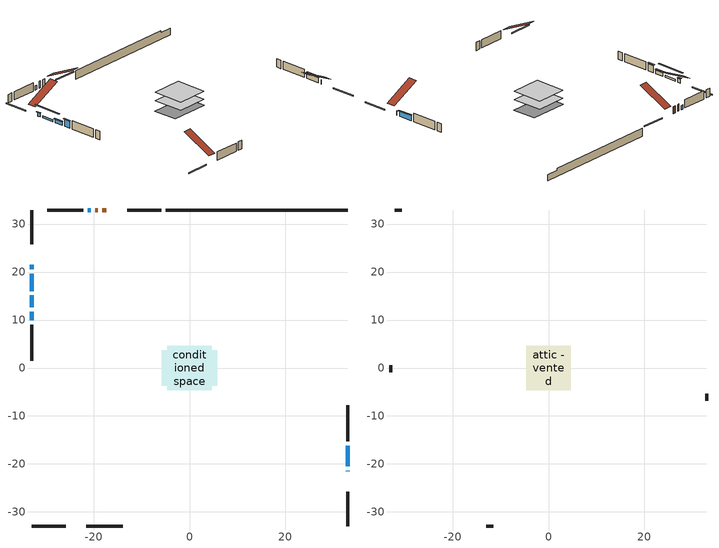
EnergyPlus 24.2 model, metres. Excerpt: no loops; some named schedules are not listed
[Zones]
conditioned space
 floor adiabatic (AdiabaticFloorConstruction): -4.65,-4.65 -4.65,4.65 4.65,4.65 4.65,-4.65 z0.61
 floor foundation (Slab1 construction): -5.76,-3.71 -5.76,3.71 5.76,3.71 5.76,-3.71 z-1.83
 wall outside (RimJoist1 construction): -5.88,32.93 -13.03,32.93 / -32.93,-32.93 -25.79,-32.93 / -32.93,32.93 -32.93,25.79 / 32.93,-32.93 32.93,-25.79 z0.61:0.91
 wall outside (AdiabaticWallConstruction 1): -17.34,32.93 -18.21,32.93 / -19.14,32.93 -19.68,32.93 z0.61:2.64
 wall outside (AdiabaticWallConstruction): 32.93,-21.48 32.93,-21.4 / -20.61,32.93 -21.17,32.93 z0.61:1.83; -32.93,21.47 -32.93,20.56 / -32.93,15.12 -32.93,12.68 z0.61:1.68; -32.93,19.63 -32.93,16.05 z0.61:1.22; 32.93,-20.47 32.93,-16.2 z0.61:2.13; -32.93,11.75 -32.93,9.97 z0.61:2.69
 wall outside (Wall1 construction): -22.1,32.93 -29.65,32.93 / -21.47,-32.93 -13.92,-32.93 / -32.93,9.04 -32.93,1.49 / 32.93,-15.27 32.93,-7.72 z0.61:3.05
 wall foundation (FoundationWall1 construction): -4.95,32.93,-1.83 -4.95,32.93,0.61 29.14,32.93,0.61 29.14,32.93,0.03 32.93,32.93,0.03 32.93,32.93,-1.83
 window (WindowConstruction 4): 32.93,-21.47 32.93,-21.4 z0.61:1.83
 window (WindowConstruction 3): -32.93,21.47 -32.93,20.56 z0.61:1.68
 window (WindowConstruction 6): -32.93,19.63 -32.93,16.05 z0.61:1.22
 window (WindowConstruction 5): -20.61,32.93 -21.17,32.93 z0.61:1.83
 window (WindowConstruction): 32.93,-20.47 32.93,-16.2 z0.61:2.13
 window (WindowConstruction 1): -32.93,15.12 -32.93,12.68 z0.61:1.68
 window (WindowConstruction 2): -32.93,11.75 -32.93,9.97 z0.61:2.69
 door (Door): -17.34,32.93 -18.21,32.93 z0.61:2.64
 door (Door 1): -19.14,32.93 -19.68,32.93 z0.61:2.64
 ceiling adiabatic (AdiabaticFloorConstruction): 4.65,-4.65 4.65,4.65 -4.65,4.65 -4.65,-4.65 z0.61
attic - vented
 floor to conditioned space (Floor1 construction Reversed): -4.65,-4.65 -4.65,4.65 4.65,4.65 4.65,-4.65 z3.05
 wall outside (Wall2 construction): -30.57,32.93 -32,32.93 / -13,-32.93 -11.57,-32.93 / -32.93,0.57 -32.93,-0.86 / 32.93,-6.79 32.93,-5.36 z0.61:3.05
 roof outside (Roof1 construction): -16.41,32.93,3.05 -16.41,24.14,7.45 -13.96,24.14,7.45 -13.96,32.93,3.05; -22.4,-32.93,3.05 -22.4,-24.14,7.45 -24.86,-24.14,7.45 -24.86,-32.93,3.05; -32.93,22.4,3.05 -24.14,22.4,7.45 -24.14,24.86,7.45 -32.93,24.86,3.05; 32.93,-22.4,3.05 24.14,-22.4,7.45 24.14,-24.86,7.45 32.93,-24.86,3.05
shading: -32.93,20.36 -32.93,21.67 -33.35,21.67 -33.35,20.36 z1.88; -32.93,13.45 -32.93,22.22 -33.35,22.22 -33.35,13.45 z3.81; 32.93,-16 32.93,-20.67 33.35,-20.67 33.35,-16 z2.34; -32.93,12.48 -32.93,15.32 -33.35,15.32 -33.35,12.48 z1.88; -32.93,9.77 -32.93,11.95 -33.35,11.95 -33.35,9.77 z2.89
[Building]
Building 1: Terrain=Suburbs
[Site:Location]
Quebec Intl AP_QC: Latitude {deg}=46.8; Longitude {deg}=-71.38; Time Zone {hr}=-5; Elevation {m}=74; Keep Site Location Information=Yes
[Site:GroundTemperature:Shallow]
0.0108218, -2.24938, -2.43038, -1.3578, 2.94801, 7.23376, 10.9493, 13.303, 13.5029, 11.5886, 7.96783, 3.81355
[Site:WaterMainsTemperature]
Calculation Method=Schedule; Temperature Schedule=mains temperature schedule
[Material] Roughness=Rough; Thermal Absorptance=0.9
Name | Thickness {m} | Conductivity {W/m-K} | Density {kg/m3} | Specific Heat {J/kg-K} | Solar Absorptance | Visible Absorptance
asphalt or fiberglass shingles | 0.00635 | 0.162714 | 1121.4 | 1465.45 | 0.4 | 0.4
ceiling loosefill ins | 0.0846667 | 0.0480833 | 16.02 | 1046.75 | 0.7 | 0.7
ceiling stud and cavity | 0.1397 | 0.0959337 | 65.682 | 1177.47 | 0.7 | 0.7
concrete 4.0 in. | 0.1016 | 1.803125 | 2242.8 | 837.4 | 0.7 | 0.7
concrete 8.0 in. | 0.2032 | 1.803125 | 2242.8 | 837.4 | 0.7 | 0.7
door material | 0.04445 | 0.188738 | 512.64 | 1214.23 | 0.7 | 0.7
door material 1 | 0.04445 | 0.053851 | 512.64 | 1214.23 | 0.7 | 0.7
exterior vertical ins | 0.0204263 | 0.029427 | 32.04 | 1214.23 | 0.7 | 0.7
floor covering | 0.0127 | 0.0433444 | 54.468 | 1339.84 | 0.6 | 0.6
floor rigid ins; wall rigid ins | 0.512978 | 0.029427 | 32.04 | 1214.23 | 0.7 | 0.7
floor stud and cavity | 0.1397 | 1.75129 | 37.0049 | 1207.88 | 0.7 | 0.7
furniture material conditioned space 1 | 0.1524 | 0.115458 | 640.8 | 1214.23 | 0.6 | 0.6
gypsum board | 0.0127 | 0.160291 | 801 | 837.4 | 0.6 | 0.6
gypsum board 1 | 0.0127 | 0.160291 | 801 | 837.4 | 0.7 | 0.7
osb sheathing 0.5 in. | 0.0127 | 0.115458 | 512.64 | 1214.23 | 0.7 | 0.7
osb sheathing 0.75 in. | 0.01905 | 0.115458 | 512.64 | 1214.23 | 0.7 | 0.7
osb sheathing 2.0 in. | 0.0508 | 0.115458 | 512.64 | 1214.23 | 0.7 | 0.7
rim joist rigid ins | 0.051816 | 0.029427 | 32.04 | 1214.23 | 0.7 | 0.7
rim joist stud and cavity | 0.0508 | 0.275866 | 125.044 | 1163.47 | 0.6 | 0.6
wall stud and cavity | 0.1397 | 0.0740096 | 139.0536 | 1170.24 | 0.7 | 0.7
wall stud and cavity 1 | 0.0889 | 6.9971 | 50.32683 | 1063.81 | 0.6 | 0.6
wall stud and cavity 2 | 0.0889 | 0.380278 | 52.3479 | 1209.89 | 0.7 | 0.7
wall stud and cavity 3 | 0.0889 | 0.391764 | 83.0341 | 1211.67 | 0.7 | 0.7
wood siding | 0.0254 | 0.102417 | 544.68 | 1172.36 | 0.4 | 0.4
wood siding 1 | 0.00254 | 0.102417 | 544.68 | 1172.36 | 0.4 | 0.4
wood siding 2; wood siding 3; wood siding 4 | 0.0254 | 0.102417 | 544.68 | 1172.36 | 0.7 | 0.7
[WindowMaterial:SimpleGlazingSystem]
Name | U-Factor {W/m2-K} | Solar Heat Gain Coefficient
WindowMaterial | 2.93212 | 0.61
WindowMaterial 1 | 2.78392 | 0.59
WindowMaterial 2 | 2.82821 | 0.59
WindowMaterial 3 | 2.77995 | 0.57
WindowMaterial 4 | 3.07009 | 0.42
WindowMaterial 5 | 2.97698 | 0.61
WindowMaterial 6 | 3.02013 | 0.49
[Construction]
AdiabaticFloorConstruction: floor stud and cavity, floor rigid ins, osb sheathing 0.75 in., floor covering
AdiabaticWallConstruction: wood siding 3, wall rigid ins, wall stud and cavity 2, gypsum board
AdiabaticWallConstruction 1: wood siding 4, wall rigid ins, wall stud and cavity 2, gypsum board
Door: door material
Door 1: door material 1
Floor1 construction Reversed: gypsum board, ceiling stud and cavity, ceiling loosefill ins
FoundationWall1 construction: concrete 8.0 in., gypsum board 1
furniture construction conditioned space 1: furniture material conditioned space 1
PartitionWallConstruction: gypsum board, wall stud and cavity 3, gypsum board
RimJoist1 construction: wood siding 2, rim joist rigid ins, osb sheathing 2.0 in., rim joist stud and cavity
Roof1 construction: asphalt or fiberglass shingles
Slab1 construction: concrete 4.0 in.
Wall1 construction: wood siding, osb sheathing 0.5 in., wall stud and cavity, gypsum board
Wall2 construction: wood siding 1, wall stud and cavity 1
WindowConstruction: WindowMaterial
WindowConstruction 1: WindowMaterial 1
WindowConstruction 2: WindowMaterial 2
WindowConstruction 3: WindowMaterial 3
WindowConstruction 4: WindowMaterial 4
WindowConstruction 5: WindowMaterial 5
WindowConstruction 6: WindowMaterial 6
[Zone] Multiplier=1; Part of Total Floor Area=Yes
Name | Volume {m3}
attic - vented | 59.9532
conditioned space | 436.7
[Space]
Name | Zone | Volume {m3}
attic - vented 1 | attic - vented | 59.9532
conditioned space 1 | conditioned space | 436.7
[ZoneInfiltration:EffectiveLeakageArea]
infil attic - vented 1: Zone or Space=attic - vented 1; Schedule=Always On Discrete; Effective Air Leakage Area {cm2}=3193.48; Stack Coefficient=0.00047537; Wind Coefficient=1.47311e-05
[ZoneMixing]
whole house fan mix: Zone or Space=attic - vented; Schedule=Always On Continuous; Design Flow Rate Calculation Method=Flow/Zone; Design Flow Rate {m3/s}=0; Source Zone or Space=conditioned space
[SurfaceProperty:ExposedFoundationPerimeter]
Slab1: Exposed Perimeter Calculation Method=TotalExposedPerimeter; Total Exposed Perimeter {m}=37.888
[InternalMass] Zone or ZoneList=conditioned space; Space or SpaceList=conditioned space 1
Name | Construction | Surface Area {m2}
furniture mass conditioned space 1 | furniture construction conditioned space 1 | 68.8121
partition wall mass | PartitionWallConstruction | 172.03
[Lights]
interior lighting: Zone or ZoneList or Space or SpaceList=conditioned space 1; Schedule=interior lighting schedule; Design Level Calculation Method=LightingLevel; Lighting Level {W}=343.2; Return Air Fraction=0; Fraction Radiant=0.6; Fraction Visible=0.2; Fraction Replaceable=1
[People]
occupants: Zone or ZoneList or Space or SpaceList=conditioned space 1; Number of People Schedule=occupants schedule; Number of People Calculation Method=People; Number of People=3; Fraction Radiant=0.314171; Sensible Heat Fraction=0.56303; Activity Level Schedule=occupants activity schedule; Carbon Dioxide Generation Rate {m3/s-W}=0; Enable ASHRAE 55 Comfort Warnings=No; Mean Radiant Temperature Calculation Type=EnclosureAveraged
[ElectricEquipment] Zone or ZoneList or Space or SpaceList=conditioned space 1; Design Level Calculation Method=EquipmentLevel
Name | Schedule | Design Level {W} | Fraction Latent | Fraction Radiant | Fraction Lost
clothes dryer | clothes dryer schedule | 140.772 | 0.015 | 0.081 | 0.85
clothes washer | clothes washer schedule | 32.1985 | 0.03 | 0.162 | 0.7
cooking range | cooking range schedule | 215.147 | 0.08 | 0.432 | 0.2
dishwasher | dishwasher schedule | 66.8632 | 0.3 | 0.18 | 0.4
fridge | fridge schedule | 72.9452 | 0 | 0.6 | 0
mech vent bath fan 0 | mech vent bath fan 0 schedule | 50.2 | 0 | 0 | 1
mech vent house fan | mech vent house fan schedule | 0 | 0 | 0 | 1
mech vent house fan cfis | mech vent house fan cfis schedule | 0 | 0 | 0 | 0
mech vent range fan 0 | mech vent range fan 0 schedule | 57 | 0 | 0 | 1
misc plug loads | misc plug loads schedule | 494.7 | 0.045 | 0.513 | 0.1
whole house fan | Always On Discrete | 0 | 0 | 0 | 1
[OtherEquipment] Zone or ZoneList or Space or SpaceList=conditioned space 1; Design Level Calculation Method=EquipmentLevel
Name | Fuel Type | Schedule | Design Level {W} | Fraction Latent | Fraction Radiant | Fraction Lost
clothes dryer 1 | Electricity | clothes dryer schedule | 0 | 0.015 | 0.081 | 0.85
cooking range 1 | Electricity | cooking range schedule | 0 | 0.08 | 0.432 | 0.2
general water use latent | None | general water use schedule | 62.594 | 1 | 0 | 0
general water use sensible | None | general water use schedule | -61.6891 | 0 | 0.6 | 0
mech vent house fan latent load | None | Always On Discrete | 0 | 1 | 0 | 0
mech vent house fan sensible load | None | Always On Discrete | 0 | 0 | 0 | 0
water heater energy adjustment1 | Electricity | Always On Discrete | 0.01 | 0 | 0 | 1
[ZoneInfiltration:DesignFlowRate] Zone or ZoneList or Space or SpaceList=conditioned space 1; Schedule=Always On Discrete; Design Flow Rate Calculation Method=Flow/Zone; Design Flow Rate {m3/s}=0
infil flow; natural vent flow; whole house fan flow
[ZoneControl:Thermostat]
conditioned space Thermostat: Zone or ZoneList=conditioned space; Control Type Schedule=conditioned space Thermostat Schedule; Control 1=conditioned space temperature setpoint; Temperature Difference Between Cutout And Setpoint {deltaC}=0
[ZoneHVAC:Baseboard:Convective:Electric]
electric baseboard: Availability Schedule=Always On Discrete; Heating Design Capacity {W}=9192.17; Efficiency=1
[Zone equipment]
conditioned space: electric baseboard
[Foundation:Kiva]
Foundation Kiva 1: Initial Indoor Air Temperature {C}=18; Wall Height Above Grade {m}=0.609996; Wall Depth Below Slab {m}=0.2032; Custom Block Material Name 1=exterior vertical ins; Custom Block Depth 1 {m}=2.43998; Custom Block X Position 1 {m}=0.2159; Custom Block Z Position 1 {m}=0
[Foundation:Kiva:Settings]
Soil Conductivity {W/m-K}=0.849921; Soil Density {kg/m3}=1842.3; Soil Specific Heat {J/kg-K}=418.7; Ground Solar Absorptivity=0.9; Ground Thermal Absorptivity=0.9; Ground Surface Roughness {m}=0.03; Far-Field Width {m}=40; Deep-Ground Boundary Condition=ZeroFlux; Deep-Ground Depth {m}=40; Minimum Cell Dimension {m}=0.2; Maximum Cell Growth Coefficient=3; Simulation Timestep=Timestep
[Exterior:Lights]
exterior lighting: Schedule=exterior lighting schedule; Design Level {W}=75.6
[EnergyManagementSystem:GlobalVariable]
infil_program_Qfan
infil_program_Qinf
natural_vent_program_Qnv
natural_vent_program_Qwhf
[EnergyManagementSystem:Sensor]
Name | Output:Variable or Output:Meter Index Key | Output:Variable or Output:Meter
airflow_gain | infil flow | Infiltration Sensible Heat Gain Energy
airflow_gain_1 | natural vent flow | Infiltration Sensible Heat Gain Energy
airflow_gain_2 | whole house fan flow | Infiltration Sensible Heat Gain Energy
airflow_loss | infil flow | Infiltration Sensible Heat Loss Energy
airflow_loss_1 | natural vent flow | Infiltration Sensible Heat Loss Energy
airflow_loss_2 | whole house fan flow | Infiltration Sensible Heat Loss Energy
clg_load_cond |  | Cooling:EnergyTransfer:Zone:CONDITIONED SPACE
clg_sp_s; clg_sp_s_1 | cooling setpoint | Schedule Value
clothes_dryer_exhaust_0_sch_s | clothes dryer exhaust 0 schedule | Schedule Value
conditioned_space_clg_unmet_s | conditioned space | Zone Cooling Setpoint Not Met Time
conditioned_space_htg_unmet_s | conditioned space | Zone Heating Setpoint Not Met Time
cool_season | cooling season schedule | Schedule Value
fridge_tin_s | conditioned space | Zone Mean Air Temperature
htg_load_cond |  | Heating:EnergyTransfer:Zone:CONDITIONED SPACE
htg_sp_s; htg_sp_s_1 | heating setpoint | Schedule Value
ig_ee_conv | clothes dryer | Electric Equipment Convective Heating Energy
ig_ee_conv_2 | cooking range | Electric Equipment Convective Heating Energy
ig_ee_conv_4 | fridge | Electric Equipment Convective Heating Energy
ig_ee_conv_5 | misc plug loads | Electric Equipment Convective Heating Energy
ig_ee_conv_6 | whole house fan | Electric Equipment Convective Heating Energy
ig_ee_rad | clothes dryer | Electric Equipment Radiant Heating Energy
ig_ee_rad_2 | cooking range | Electric Equipment Radiant Heating Energy
ig_ee_rad_4 | fridge | Electric Equipment Radiant Heating Energy
ig_ee_rad_5 | misc plug loads | Electric Equipment Radiant Heating Energy
ig_ee_rad_6 | whole house fan | Electric Equipment Radiant Heating Energy
ig_lgt_conv | interior lighting | Lights Convective Heating Energy
ig_lgt_rad | interior lighting | Lights Radiant Heating Energy
ig_lgt_vis | interior lighting | Lights Visible Radiation Heating Energy
ig_oe_conv | clothes dryer 1 | Other Equipment Convective Heating Energy
ig_oe_conv_1 | cooking range 1 | Other Equipment Convective Heating Energy
ig_oe_conv_2 | general water use latent | Other Equipment Convective Heating Energy
ig_oe_conv_3 | general water use sensible | Other Equipment Convective Heating Energy
ig_oe_conv_4 | water heater energy adjustment1 | Other Equipment Convective Heating Energy
ig_oe_rad | clothes dryer 1 | Other Equipment Radiant Heating Energy
ig_oe_rad_1 | cooking range 1 | Other Equipment Radiant Heating Energy
ig_oe_rad_2 | general water use latent | Other Equipment Radiant Heating Energy
ig_oe_rad_3 | general water use sensible | Other Equipment Radiant Heating Energy
ig_oe_rad_4 | water heater energy adjustment1 | Other Equipment Radiant Heating Energy
ig_ppl_conv | occupants | People Convective Heating Energy
ig_ppl_rad | occupants | People Radiant Heating Energy
im_conv | furniture mass conditioned space 1 | Surface Inside Face Convection Heat Gain Energy
im_conv_1 | partition wall mass | Surface Inside Face Convection Heat Gain Energy
im_ig | furniture mass conditioned space 1 | Surface Inside Face Internal Gains Radiation Heat Gain Energy
im_ig_1 | partition wall mass | Surface Inside Face Internal Gains Radiation Heat Gain Energy
im_lgt | furniture mass conditioned space 1 | Surface Inside Face Lights Radiation Heat Gain Energy
im_lgt_1 | partition wall mass | Surface Inside Face Lights Radiation Heat Gain Energy
im_sol | furniture mass conditioned space 1 | Surface Inside Face Solar Radiation Heat Gain Energy
im_sol_1 | partition wall mass | Surface Inside Face Solar Radiation Heat Gain Energy
im_surf | furniture mass conditioned space 1 | Surface Inside Face Net Surface Thermal Radiation Heat Gain Energy
im_surf_1 | partition wall mass | Surface Inside Face Net Surface Thermal Radiation Heat Gain Energy
mech_vent_bath_fan_0_sch_s | mech vent bath fan 0 schedule | Schedule Value
mech_vent_range_fan_0_sch_s | mech vent range fan 0 schedule | Schedule Value
mv_conv | mech vent bath fan 0 | Electric Equipment Convective Heating Energy
mv_conv_1 | mech vent house fan | Electric Equipment Convective Heating Energy
mv_conv_2 | mech vent house fan cfis | Electric Equipment Convective Heating Energy
mv_conv_3 | mech vent range fan 0 | Electric Equipment Convective Heating Energy
mv_conv_4 | mech vent house fan latent load | Other Equipment Convective Heating Energy
mv_conv_5 | mech vent house fan sensible load | Other Equipment Convective Heating Energy
mv_rad | mech vent bath fan 0 | Electric Equipment Radiant Heating Energy
mv_rad_1 | mech vent house fan | Electric Equipment Radiant Heating Energy
mv_rad_2 | mech vent house fan cfis | Electric Equipment Radiant Heating Energy
mv_rad_3 | mech vent range fan 0 | Electric Equipment Radiant Heating Energy
mv_rad_4 | mech vent house fan latent load | Other Equipment Radiant Heating Energy
mv_rad_5 | mech vent house fan sensible load | Other Equipment Radiant Heating Energy
natural_vent_s | natural vent schedule | Schedule Value
out_pb_s |  | Site Outdoor Air Barometric Pressure
out_wt_s |  | Site Outdoor Air Humidity Ratio
site_vw_s |  | Site Wind Speed
ss_back_out | Window1 | Surface Window Shortwave from Zone Back Out Window Heat Transfer Rate
ss_back_out_1 | Window10 | Surface Window Shortwave from Zone Back Out Window Heat Transfer Rate
ss_back_out_2 | Window11 | Surface Window Shortwave from Zone Back Out Window Heat Transfer Rate
ss_back_out_3 | Window2 | Surface Window Shortwave from Zone Back Out Window Heat Transfer Rate
ss_back_out_4 | Window3 | Surface Window Shortwave from Zone Back Out Window Heat Transfer Rate
ss_back_out_5 | Window7 | Surface Window Shortwave from Zone Back Out Window Heat Transfer Rate
ss_back_out_6 | Window9 | Surface Window Shortwave from Zone Back Out Window Heat Transfer Rate
ss_conv | Door1 | Surface Inside Face Convection Heat Gain Energy
ss_conv_1 | Door2 | Surface Inside Face Convection Heat Gain Energy
ss_conv_2 | Window1 | Surface Inside Face Convection Heat Gain Energy
ss_conv_3 | Window10 | Surface Inside Face Convection Heat Gain Energy
ss_conv_4 | Window11 | Surface Inside Face Convection Heat Gain Energy
ss_conv_5 | Window2 | Surface Inside Face Convection Heat Gain Energy
ss_conv_6 | Window3 | Surface Inside Face Convection Heat Gain Energy
ss_conv_7 | Window7 | Surface Inside Face Convection Heat Gain Energy
ss_conv_8 | Window9 | Surface Inside Face Convection Heat Gain Energy
ss_ig | Door1 | Surface Inside Face Internal Gains Radiation Heat Gain Energy
ss_ig_1 | Door2 | Surface Inside Face Internal Gains Radiation Heat Gain Energy
ss_ig_2 | Window1 | Surface Inside Face Internal Gains Radiation Heat Gain Energy
ss_ig_3 | Window10 | Surface Inside Face Internal Gains Radiation Heat Gain Energy
ss_ig_4 | Window11 | Surface Inside Face Internal Gains Radiation Heat Gain Energy
ss_ig_5 | Window2 | Surface Inside Face Internal Gains Radiation Heat Gain Energy
ss_ig_6 | Window3 | Surface Inside Face Internal Gains Radiation Heat Gain Energy
ss_ig_7 | Window7 | Surface Inside Face Internal Gains Radiation Heat Gain Energy
ss_ig_8 | Window9 | Surface Inside Face Internal Gains Radiation Heat Gain Energy
ss_lgt | Door1 | Surface Inside Face Lights Radiation Heat Gain Energy
ss_lgt_1 | Door2 | Surface Inside Face Lights Radiation Heat Gain Energy
ss_sol | Door1 | Surface Inside Face Solar Radiation Heat Gain Energy
ss_sol_1 | Door2 | Surface Inside Face Solar Radiation Heat Gain Energy
ss_surf | Door1 | Surface Inside Face Net Surface Thermal Radiation Heat Gain Energy
ss_surf_1 | Door2 | Surface Inside Face Net Surface Thermal Radiation Heat Gain Energy
ss_surf_2 | Window1 | Surface Inside Face Net Surface Thermal Radiation Heat Gain Energy
ss_surf_3 | Window10 | Surface Inside Face Net Surface Thermal Radiation Heat Gain Energy
ss_surf_4 | Window11 | Surface Inside Face Net Surface Thermal Radiation Heat Gain Energy
ss_surf_5 | Window2 | Surface Inside Face Net Surface Thermal Radiation Heat Gain Energy
ss_surf_6 | Window3 | Surface Inside Face Net Surface Thermal Radiation Heat Gain Energy
ss_surf_7 | Window7 | Surface Inside Face Net Surface Thermal Radiation Heat Gain Energy
ss_surf_8 | Window9 | Surface Inside Face Net Surface Thermal Radiation Heat Gain Energy
ss_trans_in | Window1 | Surface Window Transmitted Solar Radiation Rate
ss_trans_in_1 | Window10 | Surface Window Transmitted Solar Radiation Rate
ss_trans_in_2 | Window11 | Surface Window Transmitted Solar Radiation Rate
ss_trans_in_3 | Window2 | Surface Window Transmitted Solar Radiation Rate
ss_trans_in_4 | Window3 | Surface Window Transmitted Solar Radiation Rate
ss_trans_in_5 | Window7 | Surface Window Transmitted Solar Radiation Rate
ss_trans_in_6 | Window9 | Surface Window Transmitted Solar Radiation Rate
ss_trans_out | Window1 | Surface Inside Face Initial Transmitted Diffuse Transmitted Out Window Solar Radiation Rate
ss_trans_out_1 | Window10 | Surface Inside Face Initial Transmitted Diffuse Transmitted Out Window Solar Radiation Rate
ss_trans_out_2 | Window11 | Surface Inside Face Initial Transmitted Diffuse Transmitted Out Window Solar Radiation Rate
ss_trans_out_3 | Window2 | Surface Inside Face Initial Transmitted Diffuse Transmitted Out Window Solar Radiation Rate
ss_trans_out_4 | Window3 | Surface Inside Face Initial Transmitted Diffuse Transmitted Out Window Solar Radiation Rate
ss_trans_out_5 | Window7 | Surface Inside Face Initial Transmitted Diffuse Transmitted Out Window Solar Radiation Rate
ss_trans_out_6 | Window9 | Surface Inside Face Initial Transmitted Diffuse Transmitted Out Window Solar Radiation Rate
s_conv | Floor1 | Surface Inside Face Convection Heat Gain Energy
s_conv_1 | FoundationWall1 | Surface Inside Face Convection Heat Gain Energy
s_conv_10 | Wall1:180 | Surface Inside Face Convection Heat Gain Energy
s_conv_11 | Wall1:270 | Surface Inside Face Convection Heat Gain Energy
s_conv_12 | Wall1:90 | Surface Inside Face Convection Heat Gain Energy
s_conv_2 | inferred conditioned ceiling | Surface Inside Face Convection Heat Gain Energy
s_conv_3 | inferred conditioned floor | Surface Inside Face Convection Heat Gain Energy
s_conv_4 | RimJoist1:0 | Surface Inside Face Convection Heat Gain Energy
s_conv_5 | RimJoist1:180 | Surface Inside Face Convection Heat Gain Energy
s_conv_6 | RimJoist1:270 | Surface Inside Face Convection Heat Gain Energy
s_conv_7 | RimJoist1:90 | Surface Inside Face Convection Heat Gain Energy
s_conv_8 | Slab1 | Surface Inside Face Convection Heat Gain Energy
s_conv_9 | Wall1:0 | Surface Inside Face Convection Heat Gain Energy
s_ig | Floor1 | Surface Inside Face Internal Gains Radiation Heat Gain Energy
s_ig_1 | FoundationWall1 | Surface Inside Face Internal Gains Radiation Heat Gain Energy
s_ig_10 | Wall1:180 | Surface Inside Face Internal Gains Radiation Heat Gain Energy
s_ig_11 | Wall1:270 | Surface Inside Face Internal Gains Radiation Heat Gain Energy
s_ig_12 | Wall1:90 | Surface Inside Face Internal Gains Radiation Heat Gain Energy
s_ig_2 | inferred conditioned ceiling | Surface Inside Face Internal Gains Radiation Heat Gain Energy
s_ig_3 | inferred conditioned floor | Surface Inside Face Internal Gains Radiation Heat Gain Energy
s_ig_4 | RimJoist1:0 | Surface Inside Face Internal Gains Radiation Heat Gain Energy
s_ig_5 | RimJoist1:180 | Surface Inside Face Internal Gains Radiation Heat Gain Energy
s_ig_6 | RimJoist1:270 | Surface Inside Face Internal Gains Radiation Heat Gain Energy
s_ig_7 | RimJoist1:90 | Surface Inside Face Internal Gains Radiation Heat Gain Energy
s_ig_8 | Slab1 | Surface Inside Face Internal Gains Radiation Heat Gain Energy
s_ig_9 | Wall1:0 | Surface Inside Face Internal Gains Radiation Heat Gain Energy
s_lgt | Floor1 | Surface Inside Face Lights Radiation Heat Gain Energy
s_lgt_1 | FoundationWall1 | Surface Inside Face Lights Radiation Heat Gain Energy
s_lgt_10 | Wall1:180 | Surface Inside Face Lights Radiation Heat Gain Energy
s_lgt_11 | Wall1:270 | Surface Inside Face Lights Radiation Heat Gain Energy
s_lgt_12 | Wall1:90 | Surface Inside Face Lights Radiation Heat Gain Energy
s_lgt_2 | inferred conditioned ceiling | Surface Inside Face Lights Radiation Heat Gain Energy
s_lgt_3 | inferred conditioned floor | Surface Inside Face Lights Radiation Heat Gain Energy
s_lgt_4 | RimJoist1:0 | Surface Inside Face Lights Radiation Heat Gain Energy
s_lgt_5 | RimJoist1:180 | Surface Inside Face Lights Radiation Heat Gain Energy
s_lgt_6 | RimJoist1:270 | Surface Inside Face Lights Radiation Heat Gain Energy
s_lgt_7 | RimJoist1:90 | Surface Inside Face Lights Radiation Heat Gain Energy
s_lgt_8 | Slab1 | Surface Inside Face Lights Radiation Heat Gain Energy
s_lgt_9 | Wall1:0 | Surface Inside Face Lights Radiation Heat Gain Energy
s_sol | Floor1 | Surface Inside Face Solar Radiation Heat Gain Energy
s_sol_1 | FoundationWall1 | Surface Inside Face Solar Radiation Heat Gain Energy
s_sol_10 | Wall1:180 | Surface Inside Face Solar Radiation Heat Gain Energy
s_sol_11 | Wall1:270 | Surface Inside Face Solar Radiation Heat Gain Energy
s_sol_12 | Wall1:90 | Surface Inside Face Solar Radiation Heat Gain Energy
s_sol_2 | inferred conditioned ceiling | Surface Inside Face Solar Radiation Heat Gain Energy
s_sol_3 | inferred conditioned floor | Surface Inside Face Solar Radiation Heat Gain Energy
s_sol_4 | RimJoist1:0 | Surface Inside Face Solar Radiation Heat Gain Energy
s_sol_5 | RimJoist1:180 | Surface Inside Face Solar Radiation Heat Gain Energy
s_sol_6 | RimJoist1:270 | Surface Inside Face Solar Radiation Heat Gain Energy
s_sol_7 | RimJoist1:90 | Surface Inside Face Solar Radiation Heat Gain Energy
s_sol_8 | Slab1 | Surface Inside Face Solar Radiation Heat Gain Energy
s_sol_9 | Wall1:0 | Surface Inside Face Solar Radiation Heat Gain Energy
